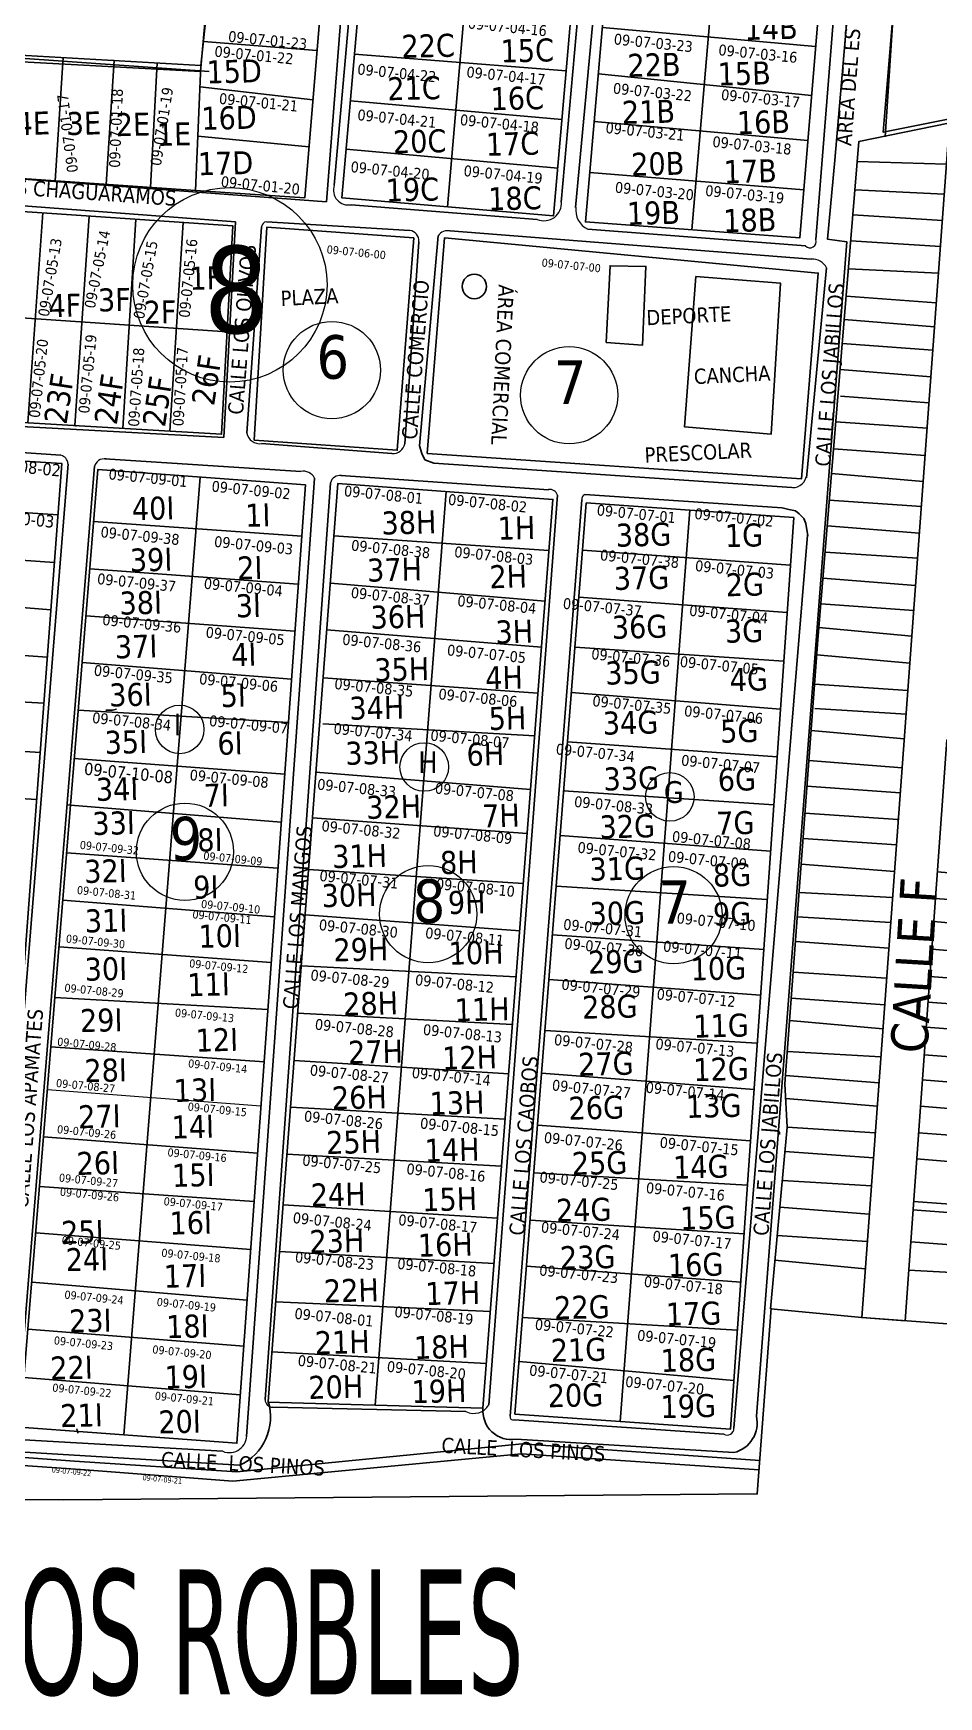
# Model space of a CAD drawing. Header units: metres. Extents: x 2 to 659295185, y -28 to 1124222152.
# Drawn here: x 659238.5 to 659446.8, y 1123675.4 to 1124057.8 of the extents above; entities that cross this region are included whole.
import ezdxf
from ezdxf.enums import TextEntityAlignment as Align

# ---------------------------------------------------------------- set-up
doc = ezdxf.new("R2010")
doc.units = ezdxf.units.M
doc.header["$MEASUREMENT"] = 0
for name, color, linetype in [('CALLES', 1, 'CONTINUOUS'), ('División Parroquial', 130, 'CONTINUOUS'), ('MANZANA', 30, 'CONTINUOUS'), ('Numero de manzana', 6, 'CONTINUOUS'), ('Parcelas', 140, 'CONTINUOUS'), ('TEXTOS', 7, 'CONTINUOUS')]:
    doc.layers.add(name, color=color, linetype=linetype)
doc.styles.get("Standard").update_dxf_attribs({"font": 'tahoma.ttf'})

msp = doc.modelspace()

# ---------------------------------------------------------------- linework, layer by layer
at = {"layer": 'División Parroquial', "lineweight": -3}
msp.add_lwpolyline([(659058, 1124187), (659143, 1124183), (659142, 1124178), (659193, 1124182), (659204, 1124231), (659222, 1124231), (659221, 1124199), (659222, 1124199), (659222, 1124186), (659221, 1124186), (659220, 1124175), (659229, 1124175), (659228, 1124152), (659286, 1124150), (659277, 1124049), (659073, 1124060), (659057, 1124140), (659055, 1124169), (659058, 1124187), (659058, 1124187)], dxfattribs=at)
at = {"layer": 'MANZANA', "lineweight": -3}
for p, q in [((659306, 1124019), (659321, 1124215)), ((659279, 1124049), (659092, 1124062)), ((659093, 1124035), (659306, 1124019)), ((659285.0371, 1124014.4026), (659139.2553, 1124025.3886)), ((659282.323, 1123964.856), (659285.0371, 1124014.4026)), ((659136.4791, 1123972.8157), (659282.323, 1123964.856)), ((659291.0301, 1123963.4267), (659320.9912, 1123961.1696))]:
    msp.add_line(p, q, dxfattribs=at)
at = {"layer": 'MANZANA', "lineweight": -2}
for p, q in [((659325.0961, 1124217.5739), (659307.7365, 1124022.8237)), ((659363.2291, 1124017.7011), (659381.6025, 1124213.2532)), ((659359.9423, 1124018.9365), (659377.0468, 1124210.4216)), ((659434.2471, 1124207.9986), (659418.5209, 1124010.3495)), ((659311.6698, 1124018.3597), (659354.4228, 1124014.9832)), ((659291.0358, 1124013.2674), (659287.6241, 1123965.8223)), ((659325.0981, 1124012.4534), (659292.1707, 1124014.4125)), ((659334.4072, 1124012.3258), (659417.4688, 1124005.8351)), ((659416.105, 1124008.8718), (659366.0759, 1124012.7152)), ((659324.0134, 1123963.4214), (659327.1949, 1124009.8544)), ((659327.3716, 1123962.9072), (659331.6734, 1124011.2201)), ((659420.9972, 1124003.8221), (659416.3831, 1123955.5721)), ((659244.8931, 1123960.7798), (659197.0483, 1123964.0116)), ((659327.9241, 1123961.1376), (659327.3716, 1123962.9072)), ((659228.6488, 1123736.9155), (659246.5223, 1123958.7946)), ((659300.0672, 1123957.0174), (659254.9866, 1123959.9653)), ((659328.592, 1123959.7079), (659327.9241, 1123961.1376)), ((659330.67, 1123958.938), (659328.592, 1123959.7079)), ((659412.9918, 1123953.3258), (659330.67, 1123958.938)), ((659252.5803, 1123958.251), (659234.5852, 1123736.2098)), ((659287.587, 1123735.2033), (659303.2238, 1123955.5096)), ((659357.0783, 1123952.846), (659309.2336, 1123956.0779)), ((659306.8878, 1123954.4099), (659291.8516, 1123743.6991)), ((659343.3303, 1123742.478), (659359.0699, 1123951.5797)), ((659410.8002, 1123948.7078), (659365.4128, 1123951.7733)), ((659364.6563, 1123950.4852), (659348.2196, 1123739.865)), ((659412.3339, 1123948.2779), (659410.8002, 1123948.7078)), ((659413.8676, 1123947.9479), (659412.3339, 1123948.2779)), ((659414.6427, 1123947.2881), (659413.8676, 1123947.9479)), ((659415.7394, 1123946.1883), (659414.6427, 1123947.2881)), ((659416.1847, 1123945.0885), (659415.7394, 1123946.1883)), ((659416.6382, 1123942.2091), (659416.1847, 1123945.0885)), ((659399.6896, 1123737.0715), (659416.5859, 1123942.3674)), ((659255.2398, 1123902.123), (659256.7735, 1123902.133)), ((659256.7735, 1123902.133), (659257.6475, 1123902.3529)), ((659293.5874, 1123741.921), (659338.0069, 1123740.9604)), ((659248.5276, 1123736.9666), (659248.7503, 1123735.9768)), ((659349.1336, 1123739.0536), (659397.405, 1123735.7085)), ((659236.3211, 1123734.4317), (659282.1032, 1123731.7804))]:
    msp.add_line(p, q, dxfattribs=at)
at = {"layer": 'MANZANA', "lineweight": -3}
msp.add_lwpolyline([(659456, 1124299), (659434, 1124035), (659613, 1124071), (659629, 1124294), (659598, 1124281), (659517, 1124296), (659492, 1124300), (659456, 1124299)], dxfattribs=at)
at = {"layer": 'MANZANA', "lineweight": 0}
msp.add_circle((659283.7435, 1123999.9317), 22.3454, dxfattribs=at)
for centre, radius, start, end in [((659310.9834, 1124021.7198), 3.4294, 161.222519, 281.546165), ((659355.9839, 1124018.723), 4.0525, 247.342591, 4.880922), ((659368.1724, 1124017.1199), 4.8782, 171.760879, 244.54717), ((659292.23, 1124013.2188), 1.1952, 92.842078, 177.667972), ((659324.7794, 1124010.051), 2.4235, 355.348324, 82.443224), ((659333.8405, 1124009.7945), 2.594, 77.379079, 146.660962), ((659417.1429, 1124009.8886), 1.453, 224.412177, 18.49285), ((659417.7102, 1124002.1595), 3.6835, 26.83097, 93.758554), ((659290.6635, 1123966.5245), 3.1194, 193.009667, 276.749794), ((659321.2637, 1123963.9577), 2.8015, 264.417285, 348.962864), ((659244.478, 1123958.7933), 2.0013, 2.081093, 78.008966), ((659255.0059, 1123957.4229), 2.5571, 83.877611, 165.699044), ((659300.7021, 1123954.2884), 2.8019, 25.840606, 103.09543), ((659309.0371, 1123953.8961), 2.2098, 80.853994, 166.555608), ((659413.2949, 1123956.3989), 3.0454, 255.197091, 346.666752), ((659357.3237, 1123951.0718), 1.8186, 16.217669, 98.52458), ((659365.98, 1123950.574), 1.3267, 115.313243, 183.837003), ((659293.5574, 1123743.6096), 1.6888, 177.343779, 271.018386), ((659339.8182, 1123744.5991), 4.1029, 243.867561, 328.87158), ((659348.8563, 1123739.6777), 0.6679, 162.305671, 290.834787), ((659398.1052, 1123737.1143), 1.585, 241.089895, 358.453096), ((659283.6048, 1123735.5391), 4.0475, 248.223907, 3.609328)]:
    msp.add_arc(centre, radius, start, end, dxfattribs=at)
at = {"layer": 'Numero de manzana', "lineweight": 0}
for centre, radius in [((659307.2027, 1123980.3336), 11.1727), ((659361.7768, 1123974.5495), 11.1727), ((659272.206, 1123897.7354), 5.5864), ((659328.4443, 1123889.0981), 5.5864), ((659384.9249, 1123882.229), 5.5864), ((659273.4075, 1123869.6142), 11.1727), ((659329.3392, 1123855.2538), 11.1727), ((659385.7977, 1123855.0198), 11.1727)]:
    msp.add_circle(centre, radius, dxfattribs=at)
at = {"layer": 'Parcelas', "lineweight": 0}
msp.add_line((659241.7775, 1123814.9223), (659290.8955, 1123811.1897), dxfattribs=at)
at = {"layer": 'Parcelas'}
for points in [[(659209.9136, 1124054.1845), (659277.0851, 1124050.3593), (659281.0634, 1124087.6938), (659287.1838, 1124150.8871), (659293.4572, 1124217.5995), (659294.5283, 1124231.6765), (659329.2616, 1124235.8078), (659329.8737, 1124251.8738)], [(659318.8226, 1124234.5661), (659300.9547, 1124019.9102), (659275.861, 1124021.5933), (659277.0851, 1124050.3593)], [(659326.9665, 1124218.3646), (659375.4707, 1124214.3863), (659358.1806, 1124015.779), (659309.5233, 1124019.9102), (659326.9665, 1124218.3646)], [(659350.8754, 1124216.3973), (659333.8326, 1124017.8462)], [(659446.3933, 1124216.2534), (659434.4211, 1124033.9597)], [(659382.8152, 1124213.4683), (659431.3195, 1124209.184), (659414.7944, 1124010.7296), (659365.5251, 1124014.4019), (659382.8152, 1124213.4683)], [(659389.9735, 1124012.5796), (659407.0183, 1124211.3305)], [(659422.9039, 1124028.6318), (659438.358, 1124208.878), (659445.8687, 1124208.265)], [(659611.693, 1124070.1093), (659527.6672, 1124052.7158), (659525.1093, 1124048.7512), (659517.4358, 1124047.0885), (659510.9132, 1124049.7743), (659428.4221, 1124032.8924), (659418.9581, 1123918.3002), (659411.4124, 1123816.2415), (659411.9239, 1123806.2658), (659408.0871, 1123764.5727), (659429.0616, 1123762.5264), (659449.2687, 1124037.2408)], [(659418.4607, 1124054.7589), (659369.4429, 1124059.113)], [(659303.7786, 1124053.8345), (659277.6758, 1124055.9025)], [(659243.5507, 1124023.8314), (659245.4188, 1124052.1626)], [(659255.3184, 1124023.0163), (659257.1625, 1124051.4938), (659257.01, 1124051.5025)], [(659266.993, 1124050.934), (659265.4638, 1124022.3135), (659265.301, 1124022.3248)], [(659361.0857, 1124049.1487), (659312.4271, 1124052.9473)], [(659417.5191, 1124043.4508), (659368.5045, 1124048.404)], [(659302.8289, 1124042.4251), (659276.8769, 1124045.4653)], [(659311.4882, 1124042.2653), (659360.1102, 1124037.944)], [(659416.6576, 1124033.1051), (659367.5505, 1124037.5166), (659367.819, 1124037.4925)], [(659275.861, 1124021.5933), (659083.6801, 1124034.9052)], [(659301.934, 1124031.6742), (659276.3951, 1124034.1435), (659276.3948, 1124034.137)], [(659359.1359, 1124026.7525), (659310.5081, 1124031.1145), (659311.0521, 1124031.0657)], [(659404.8487, 1123739.9014), (659425.6581, 1124009.8116), (659421.2208, 1124010.4236), (659422.9039, 1124028.6318)], [(659448.5628, 1124027.6443), (659428.0436, 1124028.309)], [(659415.716, 1124021.797), (659366.5202, 1124025.7581)], [(659140.2939, 1124023.4295), (659137.8457, 1123974.0071), (659281.8284, 1123965.5916), (659284.4296, 1124013.4838), (659140.2939, 1124023.2765)], [(659448.0569, 1124020.7659), (659427.5051, 1124021.7886)], [(659240.6938, 1124016.4552), (659237.2936, 1123968.1946)], [(659251.376, 1124015.7295), (659248.0481, 1123967.566), (659248.3085, 1123967.5508), (659248.461, 1123967.5419)], [(659262.1203, 1124014.9995), (659259.162, 1123966.9164)], [(659272.9652, 1124014.2627), (659269.9075, 1123966.2883)], [(659289.3259, 1123964.2145), (659322.2232, 1123961.9193), (659326.0484, 1124010.7296), (659292.2331, 1124013.1778), (659289.3259, 1123964.2145)], [(659447.6109, 1124014.703), (659427.0287, 1124016.02)], [(659329.1086, 1123961.1543), (659415.2534, 1123955.3399), (659419.0787, 1124002.6201), (659333.0869, 1124010.7296), (659329.1086, 1123961.1543)], [(659426.5347, 1124010.0392), (659447.1711, 1124008.7244)], [(659370.2684, 1123986.707), (659378.684, 1123986.095), (659379.449, 1124004.1502), (659371.1865, 1124004.3032), (659370.2684, 1123986.707)], [(659390.9248, 1124001.855), (659410.3571, 1124000.3249), (659408.2149, 1123965.5916), (659388.3236, 1123967.2747), (659390.9248, 1124001.855)], [(659446.7193, 1124002.5811), (659426.0024, 1124003.5935)], [(659116.5138, 1124000.4674), (659283.1081, 1123989.1521)], [(659425.484, 1123997.3167), (659446.2206, 1123995.8018)], [(659445.8148, 1123990.2852), (659425.0416, 1123991.9606)], [(659424.5888, 1123986.4775), (659445.4191, 1123984.9052)], [(659444.97, 1123978.7994), (659424.0931, 1123980.4758)], [(659424.2017, 1123974.3174), (659444.5274, 1123972.7833), (659444.5368, 1123972.9105)], [(659423.1017, 1123968.4723), (659444.1036, 1123967.0217)], [(659228.4278, 1123737.7592), (659245.106, 1123958.8591), (659195.8367, 1123961.9193), (659178.8525, 1123741.2785)], [(659422.5842, 1123962.206), (659443.641, 1123960.7325)], [(659301.1077, 1123953.9628), (659253.3685, 1123957.482), (659235.4663, 1123737.3002)], [(659259.3417, 1123735.5425), (659276.8945, 1123955.7477), (659276.8945, 1123955.7477)], [(659422.1191, 1123956.5749), (659443.1999, 1123954.7352)], [(659235.4663, 1123737.3002), (659285.3477, 1123733.628), (659301.1077, 1123953.9628)], [(659292.3862, 1123743.1146), (659341.9615, 1123741.7375), (659358.0276, 1123950.5966), (659308.6052, 1123954.2688), (659292.5392, 1123743.2676)], [(659317.1717, 1123742.4261), (659333.522, 1123952.4174)], [(659244.2153, 1123947.0522), (659194.9423, 1123950.3005)], [(659413.4173, 1123946.4653), (659398.8813, 1123736.8412), (659349.306, 1123740.3604), (659365.6781, 1123949.8315)], [(659365.6781, 1123949.8315), (659413.4173, 1123946.4653)], [(659389.5262, 1123948.1499), (659373.5225, 1123738.6413)], [(659421.6104, 1123950.4147), (659442.7781, 1123949.0016)], [(659300.2631, 1123942.1539), (659252.3995, 1123945.5638)], [(659442.3263, 1123942.8583), (659421.1234, 1123944.519)], [(659194.1173, 1123939.5826), (659243.3873, 1123936.0748)], [(659357.123, 1123938.8373), (659307.6875, 1123942.2159), (659308.4406, 1123942.1645)], [(659364.8276, 1123938.9505), (659412.6548, 1123935.4696)], [(659420.626, 1123938.4963), (659441.9011, 1123937.078)], [(659299.4767, 1123931.1605), (659251.514, 1123934.6726)], [(659441.4419, 1123930.8356), (659420.1338, 1123932.5365)], [(659193.3174, 1123929.1924), (659242.5673, 1123925.2037)], [(659356.2266, 1123927.1833), (659306.8607, 1123931.3569)], [(659411.9, 1123924.5839), (659363.98, 1123928.1052), (659363.9681, 1123927.9531)], [(659419.6469, 1123926.6408), (659441.0174, 1123925.0646)], [(659298.7029, 1123920.3412), (659250.6345, 1123923.8555), (659250.7692, 1123923.8456)], [(659355.4129, 1123916.6058), (659306.0446, 1123920.6384)], [(659440.5849, 1123919.1851), (659419.1932, 1123921.1472)], [(659192.4465, 1123917.8778), (659241.7481, 1123914.344)], [(659411.1255, 1123913.4148), (659363.0857, 1123916.6635)], [(659249.7623, 1123913.1286), (659297.9134, 1123909.3043)], [(659418.7055, 1123914.8847), (659440.1264, 1123912.952)], [(659354.601, 1123906.0517), (659305.2061, 1123909.6273)], [(659191.5746, 1123906.5514), (659240.9527, 1123903.8002)], [(659410.3623, 1123902.4086), (659362.2691, 1123906.215), (659362.2681, 1123906.2031)], [(659418.2043, 1123908.1056), (659439.6631, 1123906.6535)], [(659248.8674, 1123902.1224), (659297.2002, 1123899.3331)], [(659418.3186, 1123902.5693), (659439.2674, 1123901.2735)], [(659305.086, 1123899.0321), (659353.8477, 1123896.2581)], [(659190.7379, 1123895.6815), (659240.0948, 1123892.4267)], [(659409.5991, 1123891.4023), (659361.3857, 1123894.9134), (659361.558, 1123894.9009)], [(659438.8457, 1123895.5399), (659417.4182, 1123897.4729)], [(659451.1871, 1123896.3026), (659488.6598, 1123893.4889), (659490.9619, 1123891.1868), (659479.9631, 1123758.8175), (659429.0616, 1123762.5264), (659439.0217, 1123761.8006), (659448.6293, 1123895.2794), (659451.315, 1123896.1747)], [(659296.3485, 1123887.4263), (659247.9675, 1123891.0544)], [(659416.9083, 1123890.576), (659438.3577, 1123888.9065)], [(659352.899, 1123883.9255), (659303.5516, 1123887.8976)], [(659189.8904, 1123884.6711), (659239.2791, 1123881.613)], [(659360.5015, 1123883.6), (659408.8337, 1123880.3644)], [(659437.9332, 1123883.1355), (659416.4708, 1123884.6591)], [(659295.5599, 1123876.4003), (659247.0954, 1123880.3275), (659246.4831, 1123880.3648)], [(659416.0152, 1123878.4972), (659437.4814, 1123876.9923), (659437.2302, 1123877.0099)], [(659352.1187, 1123873.7809), (659302.7533, 1123877.4139)], [(659408.0992, 1123869.7727), (659359.6986, 1123873.3273), (659359.6867, 1123873.1752)], [(659437.0582, 1123871.24), (659415.5826, 1123872.6461)], [(659294.8062, 1123865.8637), (659246.2015, 1123869.3337), (659246.2149, 1123869.498)], [(659351.2366, 1123862.3141), (659301.8507, 1123865.5595)], [(659415.1479, 1123866.7667), (659436.6064, 1123865.0967)], [(659446.4482, 1123864.9785), (659488.4958, 1123861.508)], [(659407.3284, 1123858.6564), (659358.7878, 1123861.674)], [(659436.1645, 1123859.09), (659414.6662, 1123860.2514)], [(659294.0067, 1123854.6855), (659245.318, 1123858.4671)], [(659446.006, 1123858.8346), (659488.0182, 1123855.7606)], [(659350.4023, 1123851.4675), (659301.0551, 1123855.1105)], [(659414.2504, 1123854.6265), (659435.7414, 1123853.3377), (659435.7508, 1123853.4649)], [(659487.5187, 1123849.7486), (659445.6259, 1123853.5539)], [(659406.5313, 1123847.1616), (659357.9173, 1123850.5365)], [(659435.3082, 1123847.4489), (659413.8317, 1123848.964), (659413.831, 1123848.9546)], [(659293.2514, 1123844.1271), (659244.4498, 1123847.7897)], [(659487.0077, 1123843.5991), (659445.1674, 1123847.183)], [(659300.1614, 1123843.3735), (659349.5877, 1123840.8783), (659349.6012, 1123841.0538)], [(659405.8012, 1123836.6333), (659357.1144, 1123840.2638)], [(659413.3145, 1123841.9681), (659434.7988, 1123840.5237), (659434.8089, 1123840.6602)], [(659486.5179, 1123837.7036), (659444.7153, 1123840.9028)], [(659292.483, 1123833.3838), (659243.5025, 1123836.1384)], [(659434.3497, 1123834.4178), (659412.8697, 1123835.9522)], [(659444.2954, 1123835.0683), (659486.0438, 1123831.9984)], [(659348.7443, 1123829.9146), (659299.3328, 1123832.4913)], [(659412.49, 1123830.8173), (659433.9439, 1123828.9013)], [(659485.5539, 1123826.1029), (659443.8786, 1123829.2787)], [(659405.0358, 1123825.5954), (659356.1944, 1123828.4941)], [(659291.6204, 1123821.3248), (659242.5799, 1123824.7911)], [(659298.5051, 1123821.6206), (659347.8722, 1123818.5766)], [(659411.9634, 1123823.6942), (659433.472, 1123822.4849)], [(659443.4207, 1123822.917), (659485.0227, 1123819.7099)], [(659404.3006, 1123814.9932), (659355.4318, 1123818.7371)], [(659433.0322, 1123816.5062), (659411.5527, 1123818.14)], [(659484.5329, 1123813.8144), (659443.006, 1123817.1549)], [(659297.689, 1123810.9022), (659347.0702, 1123808.1512)], [(659411.5838, 1123812.8988), (659432.6378, 1123811.1449)], [(659442.5729, 1123811.1382), (659484.0236, 1123807.6859), (659483.5434, 1123801.9069), (659442.13, 1123804.9852)], [(659403.4777, 1123803.1261), (659354.4935, 1123806.7322), (659354.4954, 1123806.7559)], [(659411.9239, 1123806.2658), (659432.1853, 1123804.9923)], [(659290.1209, 1123800.3602), (659240.894, 1123804.0566)], [(659296.8648, 1123800.0779), (659346.2359, 1123797.3046)], [(659431.7601, 1123799.2119), (659411.4094, 1123800.6741)], [(659441.6989, 1123798.9961), (659483.0149, 1123795.5455)], [(659402.7727, 1123792.9595), (659353.6377, 1123795.7823)], [(659289.3213, 1123789.182), (659239.9684, 1123792.6722)], [(659410.7982, 1123794.0328), (659431.2902, 1123792.8236)], [(659295.9792, 1123788.4466), (659345.316, 1123785.3463)], [(659410.2326, 1123787.8872), (659430.8095, 1123786.2894)], [(659440.859, 1123787.3262), (659482.0677, 1123784.1461)], [(659482.2374, 1123786.1889), (659440.9957, 1123789.2255)], [(659401.999, 1123781.801), (659352.7873, 1123784.9013)], [(659288.5342, 1123778.1778), (659239.0993, 1123781.9824), (659239.4428, 1123781.956)], [(659409.6321, 1123781.361), (659430.3504, 1123780.047)], [(659440.3258, 1123779.9191), (659481.4626, 1123776.864)], [(659295.1639, 1123777.7397), (659344.515, 1123774.9326)], [(659429.8884, 1123773.7672), (659409.1111, 1123775.6993)], [(659401.2252, 1123770.6425), (659351.9597, 1123774.3126)], [(659439.8587, 1123773.4302), (659480.9912, 1123771.1908)], [(659287.702, 1123766.5428), (659238.1777, 1123770.6475)], [(659408.2178, 1123764.6982), (659405.0553, 1123722.0049), (659245.5766, 1123720.6496), (659200.6244, 1123720.8755)], [(659294.2783, 1123766.1085), (659343.6707, 1123763.9573)], [(659351.0416, 1123762.5667), (659400.4598, 1123759.6045)], [(659237.2982, 1123759.8304), (659286.9468, 1123755.9844)], [(659293.4034, 1123754.6178), (659342.749, 1123751.9757)], [(659350.2487, 1123752.4224), (659399.6587, 1123748.0525)], [(659236.3973, 1123748.7501), (659286.1465, 1123744.7953)], [(659128.0531, 1123738.2183), (659129.5832, 1123735.9231), (659250.4613, 1123727.5076), (659284.4296, 1123724.9064), (659350.8361, 1123731.1798), (659405.4646, 1123727.5299)], [(659405.6224, 1123729.6604), (659350.9891, 1123733.475), (659285.3477, 1123727.0485), (659248.0132, 1123729.4967), (659128.0531, 1123738.2183)], [(659349.612, 1123734.546), (659399.6464, 1123731.4858)], [(659235.3133, 1123731.6388), (659285.9597, 1123728.5786)]]:
    msp.add_lwpolyline(points, dxfattribs=at)
msp.add_circle((659339.9724, 1123999.5599), 2.8131, dxfattribs=at)
for centre, radius, start, end in [((659280.9545, 1123739.6386), 12.1398, 294.349228, 17.393966), ((659348.5466, 1123741.0777), 6.618, 174.278588, 279.264351), ((659398.0006, 1123738.319), 7.0285, 283.541653, 13.011141)]:
    msp.add_arc(centre, radius, start, end, dxfattribs=at)

# ---------------------------------------------------------------- texts
at = {"layer": 'CALLES', "color": 0}
for s, rotation, p in [('AREA DEL ESTANQUE', 85.574425, (659426.9259, 1124054.0163)), ('CALLE  LOS CHAGUARAMOS', 355.938602, (659242.4718, 1124021.8657)), ('CALLE LOS OLIVOS', 85.574425, (659286.5195, 1123989.6502)), ('CALLE COMERCIO', 85.574425, (659326.4239, 1123982.7257)), ('CALLE LOS JABILLOS', 85.574425, (659422.1169, 1123979.2245)), ('CALLE LOS MANGOS', 85.574425, (659299.2807, 1123854.4964)), ('CALLE LOS APAMATES', 85.574425, (659237.3054, 1123810.5659)), ('CALLE LOS CAOBOS', 85.574425, (659351.3022, 1123802.0351)), ('CALLE LOS JABILLOS', 85.574425, (659407.918, 1123802.3927)), ('CALLE  LOS PINOS', 356.891411, (659351.2447, 1123732.1972)), ('CALLE  LOS PINOS', 356.891411, (659286.7539, 1123728.935))]:
    msp.add_text(s, height=3.5, rotation=rotation, dxfattribs=at).set_placement(p, align=Align.MIDDLE)
for s, height, rotation, p in [('PLAZA  ', 3.5, 2.772957, (659295.5077, 1123995.0713)), ('ÁREA COMERCIAL ', 3.5, 267.297303, (659345.5792, 1124000.0695)), ('DEPORTE  ', 3.5, 2.772957, (659379.6286, 1123990.6282)), ('CANCHA  ', 3.5, 2.772957, (659390.5482, 1123977.0971)), ('PRESCOLAR  ', 3.5, 2.772957, (659379.2056, 1123959.0423)), ('CALLE F', 8.5, 86.566794, (659444.1233, 1123823.098)), ('CALLE F', 8.5, 86.566794, (659444.1233, 1123823.098))]:
    msp.add_text(s, height=height, rotation=rotation, dxfattribs=at).set_placement(p)
at = {"layer": 'MANZANA', "lineweight": -2}
msp.add_text('8', height=20, dxfattribs=at).set_placement((659277.6931, 1123988.8753))
at = {"layer": 'Numero de manzana', "lineweight": -2}
for s, height, p in [('6', 10, (659303.6668, 1123978.3632)), ('7', 10, (659358.2409, 1123972.5791)), ('I', 5, (659270.8388, 1123896.345)), ('H', 5, (659327.0771, 1123887.7077)), ('G', 5, (659383.5577, 1123880.8386)), ('9', 10, (659269.8716, 1123867.6438)), ('8', 10, (659325.8033, 1123853.2835)), ('7', 10, (659382.2618, 1123853.0495))]:
    msp.add_text(s, height=height, dxfattribs=at).set_placement(p)
at = {"layer": 'Parcelas', "lineweight": -2}
for s, height, rotation, p in [('09-07-01-23', 2.5, 354.222581, (659283.2611, 1124055.8402)), ('09-07-04-16', 2.5, 354.222581, (659338.3975, 1124058.8926)), ('14B', 5.28279, 1.412005, (659402.1778, 1124056.2052)), ('09-07-01-22', 2.5, 354.222581, (659280.1037, 1124052.4231)), ('22C', 5.28279, 1.412005, (659323.2665, 1124052.1011)), ('15C', 5.28279, 1.412005, (659346.0654, 1124051.0274)), ('09-07-03-23', 2.5, 354.222581, (659371.9566, 1124055.2337)), ('09-07-03-16', 2.5, 354.222581, (659396.0139, 1124052.7596)), ('15D', 5.28279, 1.412005, (659278.4262, 1124046.224)), ('09-07-04-22', 2.5, 354.222581, (659312.9654, 1124048.3187)), ('22B', 5.28279, 1.412005, (659375.2349, 1124047.7239)), ('15B', 5.28279, 1.412005, (659395.9932, 1124045.7483)), ('21C', 5.28279, 1.412005, (659320.0193, 1124042.3469)), ('09-07-04-17', 2.5, 354.222581, (659338.0578, 1124047.6697)), ('09-07-01-17', 2.5, 97.515224, (659248.8465, 1124025.9117)), ('09-07-01-18', 2.5, 87.718424, (659258.4381, 1124026.8031)), ('09-07-01-19', 2.5, 80.963243, (659267.8661, 1124027.1491)), ('09-07-01-21', 2.5, 354.222581, (659281.1525, 1124041.5645)), ('16C', 5.28279, 1.412005, (659343.7566, 1124040.0527)), ('09-07-03-22', 2.5, 354.222581, (659371.7643, 1124043.9261)), ('09-07-03-17', 2.5, 354.222581, (659396.6259, 1124042.4621)), ('4E', 5.28279, 1.412005, (659234.5354, 1124034.3455)), ('3E', 5.28279, 1.412005, (659246.2777, 1124034.3455)), ('2E', 5.28279, 1.412005, (659257.5625, 1124034.0859)), ('16D', 5.28279, 1.412005, (659277.2425, 1124035.5473)), ('09-07-04-21', 2.5, 354.222581, (659312.979, 1124037.8176)), ('09-07-04-18', 2.5, 354.222581, (659336.573, 1124036.6933)), ('21B', 5.28279, 1.412005, (659373.9774, 1124036.9393)), ('16B', 5.28279, 1.412005, (659400.4064, 1124034.565)), ('1E', 5.28279, 1.412005, (659267.0138, 1124031.8503)), ('20C', 5.28279, 1.412005, (659321.3156, 1124030.145)), ('17C', 5.28279, 1.412005, (659342.6693, 1124029.5861)), ('09-07-03-21', 2.5, 354.222581, (659370.059, 1124034.8566)), ('09-07-03-18', 2.5, 354.222581, (659394.6406, 1124031.6535)), ('17D', 5.28279, 1.412005, (659276.4436, 1124025.1101)), ('09-07-04-20', 2.5, 354.222581, (659311.4195, 1124025.877)), ('20B', 5.28279, 1.412005, (659376.1083, 1124024.9861)), ('17B', 5.28279, 1.412005, (659397.3723, 1124023.274)), ('09-07-01-20', 2.5, 354.222581, (659281.5803, 1124022.4707)), ('19C', 5.28279, 1.412005, (659319.643, 1124019.051)), ('09-07-04-19', 2.5, 354.222581, (659337.4123, 1124024.9683)), ('18C', 5.28279, 1.412005, (659343.2128, 1124017.0498)), ('09-07-03-20', 2.5, 354.222581, (659372.211, 1124021.1655)), ('09-07-03-19', 2.5, 354.222581, (659392.9808, 1124020.4089)), ('19B', 5.28279, 1.412005, (659375.0973, 1124013.6884)), ('18B', 5.28279, 1.412005, (659397.2761, 1124012.0353)), ('09-07-05-13', 2.5, 80.335847, (659242.0723, 1123992.4636)), ('09-07-05-14', 2.5, 78.616686, (659252.666, 1123994.3505)), ('09-07-05-15', 2.5, 79.912942, (659263.9737, 1123991.913)), ('09-07-05-16', 2.5, 84.222581, (659274.4672, 1123992.2721)), ('09-07-06-00', 1.875, 354.222581, (659305.9335, 1124007.1845)), ('09-07-07-00', 1.875, 354.222581, (659355.3706, 1124004.1568)), ('1F', 5.28279, 1.412005, (659274.4672, 1123998.7631)), ('4F', 5.28279, 1.412005, (659242.0723, 1123992.4636)), ('3F', 5.28279, 1.412005, (659253.4751, 1123993.7898)), ('2F', 5.28279, 1.412005, (659263.9813, 1123990.9483)), ('09-07-05-20', 2.5, 83.731943, (659239.9757, 1123969.2513)), ('09-07-05-19', 2.5, 84.462312, (659251.3672, 1123970.2697)), ('09-07-05-18', 2.5, 86.03531, (659262.8182, 1123967.2425)), ('09-07-05-17', 2.5, 86.607544, (659273.0478, 1123967.3714)), ('26F', 5.28279, 81.242627, (659280.0987, 1123971.9541)), ('23F', 5.28279, 81.242627, (659246.1527, 1123967.6768)), ('24F', 5.28279, 81.242627, (659257.7035, 1123967.5565)), ('25F', 5.28279, 81.242627, (659268.8002, 1123967.0624)), ('09-07-08-02', 2.8125, 354.222581, (659224.3348, 1123957.8999)), ('09-07-09-01', 2.5, 354.222581, (659255.7505, 1123955.2489)), ('09-07-09-02', 2.5, 354.222581, (659279.4492, 1123952.4385)), ('40I', 5.28279, 1.412005, (659261.264, 1123945.8147)), ('09-07-08-01', 2.5, 354.222581, (659309.9023, 1123951.3687)), ('09-07-08-02', 2.5, 354.222581, (659333.842, 1123949.3932)), ('09-07-10-03', 2.8125, 354.222581, (659222.8375, 1123946.1244)), ('1I', 5.28279, 1.412005, (659287.3195, 1123944.2911)), ('38H', 5.28279, 1.412005, (659318.6739, 1123942.5234)), ('09-07-07-01', 2.5, 354.222581, (659368.0326, 1123946.9672)), ('09-07-07-02', 2.5, 354.222581, (659390.4983, 1123946.1347)), ('09-07-09-38', 2.5, 354.222581, (659253.911, 1123941.9227)), ('1H', 5.28279, 1.412005, (659345.3938, 1123941.3158)), ('38G', 5.28279, 1.412005, (659372.5627, 1123939.7141)), ('1G', 5.28279, 1.412005, (659397.6641, 1123939.6272)), ('09-07-09-03', 2.5, 354.222581, (659280.0291, 1123939.7287)), ('09-07-08-38', 2.5, 354.222581, (659311.5486, 1123938.8725)), ('09-07-08-03', 2.5, 354.222581, (659335.2593, 1123937.3567)), ('39I', 5.28279, 1.412005, (659260.7997, 1123933.9926)), ('2I', 5.28279, 1.412005, (659285.4843, 1123932.1851)), ('37H', 5.28279, 1.412005, (659315.3631, 1123931.6849)), ('09-07-07-38', 2.5, 354.222581, (659368.7932, 1123936.6312)), ('09-07-07-03', 2.5, 354.222581, (659390.6448, 1123934.1705)), ('09-07-09-37', 2.5, 354.222581, (659253.1239, 1123931.1704)), ('09-07-09-04', 2.5, 354.222581, (659277.6604, 1123930.1027)), ('2H', 5.28279, 1.412005, (659343.4935, 1123930.166)), ('37G', 5.28279, 1.412005, (659372.1056, 1123929.786)), ('2G', 5.28279, 1.412005, (659397.8467, 1123928.3205)), ('38I', 5.28279, 1.412005, (659258.4171, 1123924.1059)), ('3I', 5.28279, 1.412005, (659285.1496, 1123923.4827)), ('09-07-08-37', 2.5, 354.222581, (659311.4789, 1123927.9905)), ('09-07-08-04', 2.5, 354.222581, (659335.9706, 1123926.0957)), ('36H', 5.28279, 1.412005, (659316.1436, 1123920.8623)), ('09-07-07-37', 2.5, 354.222581, (659360.2432, 1123925.4992)), ('09-07-07-04', 2.5, 354.222581, (659389.2982, 1123923.8828)), ('09-07-09-36', 2.5, 354.222581, (659254.3134, 1123921.7637)), ('09-07-09-05', 2.5, 354.222581, (659278.0854, 1123918.8713)), ('3H', 5.28279, 1.412005, (659344.8797, 1123917.4662)), ('36G', 5.28279, 1.412005, (659371.6483, 1123918.5495)), ('3G', 5.28279, 1.412005, (659397.668, 1123917.6471)), ('37I', 5.28279, 1.412005, (659257.356, 1123914.0523)), ('4I', 5.28279, 1.412005, (659284.0917, 1123912.2449)), ('09-07-08-36', 2.5, 354.222581, (659309.5069, 1123917.2369)), ('09-07-07-05', 2.5, 354.222581, (659333.5974, 1123914.784)), ('35H', 5.28279, 1.412005, (659317.0197, 1123908.7721)), ('09-07-07-36', 2.5, 354.222581, (659366.7759, 1123913.8997)), ('35G', 5.28279, 1.412005, (659370.1389, 1123908.0237)), ('09-07-07-05', 2.5, 354.222581, (659387.1443, 1123912.1346)), ('09-07-09-35', 2.5, 354.222581, (659252.3744, 1123910.1156)), ('09-07-09-06', 2.5, 354.222581, (659276.5834, 1123908.1599)), ('09-07-08-35', 2.5, 354.222581, (659307.6838, 1123907.0453)), ('4H', 5.28279, 1.412005, (659342.5306, 1123906.9254)), ('4G', 5.28279, 1.412005, (659398.7635, 1123906.5227)), ('36I', 5.28279, 1.412005, (659256.048, 1123902.9874)), ('5I', 5.28279, 1.412005, (659281.6721, 1123902.86)), ('34H', 5.28279, 1.412005, (659311.2925, 1123899.9391)), ('09-07-08-06', 2.5, 354.222581, (659331.6221, 1123904.6883)), ('09-07-07-35', 2.5, 354.222581, (659367.0263, 1123903.0989)), ('09-07-08-34', 2.5, 354.222581, (659251.9819, 1123899.2296)), ('5H', 5.28279, 1.412005, (659343.3263, 1123897.5928)), ('34G', 5.28279, 1.412005, (659369.5812, 1123896.5136)), ('09-07-07-06', 2.5, 354.222581, (659388.1269, 1123900.7881)), ('35I', 5.28279, 1.412005, (659254.9932, 1123892.083)), ('09-07-09-07', 2.5, 354.222581, (659278.8831, 1123898.5416)), ('09-07-07-34', 2.5, 354.222581, (659307.5032, 1123896.7643)), ('09-07-08-07', 2.5, 354.222581, (659329.7687, 1123895.1968)), ('5G', 5.28279, 1.412005, (659396.5724, 1123894.6688)), ('6I', 5.28279, 1.412005, (659280.9296, 1123891.8833)), ('33H', 5.28279, 1.412005, (659310.3495, 1123889.5795)), ('6H', 5.28279, 1.412005, (659338.2389, 1123889.3506)), ('09-07-07-34', 2.5, 354.222581, (659358.6275, 1123892.0273)), ('09-07-10-08', 2.8125, 354.222581, (659250.1141, 1123887.3502)), ('09-07-07-07', 2.5, 354.222581, (659387.4467, 1123889.4541)), ('34I', 5.28279, 1.412005, (659252.9766, 1123881.2983)), ('09-07-09-08', 2.5, 354.222581, (659274.4034, 1123886.0825)), ('09-07-08-33', 2.5, 354.222581, (659303.734, 1123883.9393)), ('33G', 5.28279, 1.412005, (659369.7439, 1123883.6769)), ('6G', 5.28279, 1.412005, (659396.0246, 1123883.5445)), ('7I', 5.28279, 1.412005, (659277.7666, 1123879.9014)), ('32H', 5.28279, 1.412005, (659315.163, 1123877.1576)), ('09-07-07-08', 2.5, 354.222581, (659330.8182, 1123883.0247)), ('09-07-08-33', 2.5, 354.222581, (659362.8274, 1123879.9511)), ('33I', 5.28279, 1.412005, (659252.1775, 1123873.4509)), ('7H', 5.28279, 1.412005, (659341.8173, 1123875.1769)), ('7G', 5.28279, 1.412005, (659395.6593, 1123873.5143)), ('8I', 5.28279, 1.412005, (659276.3219, 1123869.6457)), ('09-07-08-32', 2.5, 354.222581, (659304.7321, 1123874.3767)), ('09-07-08-09', 2.5, 354.222581, (659330.421, 1123873.1877)), ('32G', 5.28279, 1.412005, (659368.8295, 1123872.6567)), ('09-07-09-32', 1.875, 354.222581, (659249.1561, 1123870.2932)), ('31H', 5.28279, 1.412005, (659307.3275, 1123865.8529)), ('09-07-07-32', 2.5, 354.222581, (659363.6123, 1123869.4208)), ('09-07-07-08', 2.5, 354.222581, (659385.3354, 1123871.9382)), ('32I', 5.28279, 1.412005, (659250.3044, 1123862.4332)), ('09-07-09-09', 1.875, 354.222581, (659277.5611, 1123867.8018)), ('8H', 5.28279, 1.412005, (659332.1336, 1123864.4572)), ('31G', 5.28279, 1.412005, (659366.5235, 1123862.9387)), ('09-07-07-09', 2.5, 354.222581, (659384.419, 1123867.3535)), ('8G', 5.28279, 1.412005, (659394.9224, 1123861.5706)), ('9I', 5.28279, 1.412005, (659275.3778, 1123858.8036)), ('09-07-07-31', 2.5, 354.222581, (659304.2526, 1123862.9232)), ('09-07-08-10', 2.5, 354.222581, (659331.0409, 1123861.0411)), ('09-07-08-31', 1.875, 354.222581, (659248.4914, 1123859.9232)), ('30H', 5.28279, 1.412005, (659304.9071, 1123856.8518)), ('9H', 5.28279, 1.412005, (659333.9493, 1123855.2633)), ('31I', 5.28279, 1.412005, (659250.4492, 1123851.0492)), ('09-07-09-11', 1.875, 354.222581, (659275.0565, 1123854.3301)), ('09-07-09-10', 1.875, 354.222581, (659277.0422, 1123856.7258)), ('30G', 5.28279, 1.412005, (659366.5235, 1123852.7262)), ('09-07-07-10', 2.5, 354.222581, (659386.4026, 1123853.1841)), ('9G', 5.28279, 1.412005, (659394.9224, 1123852.6346)), ('10I', 5.28279, 1.412005, (659276.5802, 1123847.5158)), ('09-07-08-30', 2.5, 354.222581, (659304.1238, 1123851.6289)), ('09-07-08-11', 2.5, 354.222581, (659328.5765, 1123849.7654)), ('09-07-07-31', 2.5, 354.222581, (659360.3219, 1123851.7242)), ('09-07-09-30', 1.875, 354.222581, (659245.9547, 1123848.7486)), ('29H', 5.28279, 1.412005, (659307.6154, 1123844.3859)), ('10H', 5.28279, 1.412005, (659334.1237, 1123843.6262)), ('09-07-07-30', 2.5, 354.222581, (659360.585, 1123847.3352)), ('09-07-07-11', 2.5, 354.222581, (659383.3023, 1123846.711)), ('30I', 5.28279, 1.412005, (659250.4072, 1123839.9413)), ('09-07-09-12', 1.875, 354.222581, (659274.3088, 1123843.0577)), ('29G', 5.28279, 1.412005, (659366.1896, 1123841.576)), ('10G', 5.28279, 1.412005, (659389.7965, 1123840.0204)), ('11I', 5.28279, 1.412005, (659274.0164, 1123836.3778)), ('09-07-08-29', 2.5, 354.222581, (659302.1892, 1123840.0783)), ('09-07-08-12', 2.5, 354.222581, (659326.2401, 1123838.9606)), ('09-07-07-29', 2.5, 354.222581, (659359.9063, 1123837.9362)), ('09-07-08-29', 1.875, 354.222581, (659245.6164, 1123837.4575)), ('28H', 5.28279, 1.412005, (659309.861, 1123831.9423)), ('28G', 5.28279, 1.412005, (659364.8142, 1123831.2118)), ('09-07-07-12', 2.5, 354.222581, (659381.8076, 1123835.7028)), ('29I', 5.28279, 1.412005, (659249.3312, 1123828.1437)), ('09-07-09-13', 1.875, 354.222581, (659271.0324, 1123831.7472)), ('11H', 5.28279, 1.412005, (659335.5162, 1123830.6044)), ('12I', 5.28279, 1.412005, (659275.925, 1123823.6289)), ('09-07-08-28', 2.5, 354.222581, (659303.2066, 1123828.7431)), ('09-07-08-13', 2.5, 354.222581, (659328.0667, 1123827.5379)), ('11G', 5.28279, 1.412005, (659390.4049, 1123826.8549)), ('09-07-09-28', 1.875, 354.222581, (659243.9589, 1123825.0666)), ('27H', 5.28279, 1.412005, (659310.9797, 1123820.8514)), ('12H', 5.28279, 1.412005, (659332.6335, 1123819.5162)), ('09-07-07-28', 2.5, 354.222581, (659358.2076, 1123825.1965)), ('09-07-07-13', 2.5, 354.222581, (659381.5315, 1123824.2589)), ('28I', 5.28279, 1.412005, (659250.3358, 1123816.6299)), ('09-07-09-14', 1.875, 354.222581, (659274.0636, 1123820.0601)), ('27G', 5.28279, 1.412005, (659363.9036, 1123818.0881)), ('12G', 5.28279, 1.412005, (659390.4049, 1123816.8639)), ('09-07-08-27', 1.875, 354.222581, (659243.6849, 1123815.555)), ('13I', 5.28279, 1.412005, (659270.8921, 1123812.0752)), ('09-07-08-27', 2.5, 354.222581, (659302.0439, 1123818.2137)), ('09-07-07-14', 2.5, 354.222581, (659325.5006, 1123817.6294)), ('09-07-07-27', 2.5, 354.222581, (659357.7309, 1123814.7629)), ('26H', 5.28279, 1.412005, (659307.2735, 1123810.3682)), ('13H', 5.28279, 1.412005, (659329.7293, 1123809.1172)), ('26G', 5.28279, 1.412005, (659361.7031, 1123807.9995)), ('09-07-07-14', 2.5, 354.222581, (659379.2867, 1123814.2527)), ('13G', 5.28279, 1.412005, (659388.6997, 1123808.4068)), ('27I', 5.28279, 1.412005, (659248.9037, 1123806.0224)), ('09-07-09-15', 1.875, 354.222581, (659273.9769, 1123810.135)), ('09-07-08-26', 2.5, 354.222581, (659300.6992, 1123807.6336)), ('09-07-09-26', 1.875, 354.222581, (659243.9194, 1123804.9323)), ('14I', 5.28279, 1.412005, (659270.3888, 1123803.6596)), ('09-07-08-15', 2.5, 354.222581, (659327.3983, 1123806.0257)), ('25H', 5.28279, 1.412005, (659305.9536, 1123800.1103)), ('14H', 5.28279, 1.412005, (659328.5909, 1123798.2957)), ('09-07-07-26', 2.5, 354.222581, (659355.8759, 1123802.7202)), ('09-07-07-15', 2.5, 354.222581, (659382.5014, 1123801.6121)), ('26I', 5.28279, 1.412005, (659248.5456, 1123795.2957)), ('09-07-09-16', 1.875, 354.222581, (659269.3182, 1123799.6301)), ('09-07-07-25', 2.5, 354.222581, (659300.3092, 1123797.4965)), ('25G', 5.28279, 1.412005, (659362.4527, 1123795.2926)), ('14G', 5.28279, 1.412005, (659385.7417, 1123794.423)), ('09-07-09-27', 1.875, 354.222581, (659244.349, 1123793.8058)), ('15I', 5.28279, 1.412005, (659270.5083, 1123792.5475)), ('09-07-08-16', 2.5, 354.222581, (659324.2646, 1123795.5275)), ('09-07-07-25', 2.5, 354.222581, (659354.8724, 1123793.6389)), ('09-07-09-26', 1.875, 354.222581, (659244.5735, 1123790.5609)), ('24H', 5.28279, 1.412005, (659302.4064, 1123788.0428)), ('15H', 5.28279, 1.412005, (659328.0354, 1123786.9531)), ('09-07-07-16', 2.5, 354.222581, (659379.3439, 1123791.1734)), ('09-07-09-17', 1.875, 354.222581, (659268.4368, 1123788.3764)), ('16I', 5.28279, 1.412005, (659269.9116, 1123781.5824)), ('09-07-08-24', 2.5, 354.222581, (659298.1202, 1123784.2773)), ('24G', 5.28279, 1.412005, (659358.8104, 1123784.5219)), ('15G', 5.28279, 1.412005, (659387.3531, 1123782.7237)), ('25I', 5.28279, 1.412005, (659244.9964, 1123779.4422)), ('23H', 5.28279, 1.412005, (659302.0963, 1123777.3454)), ('09-07-08-17', 2.5, 354.222581, (659322.3913, 1123783.7987)), ('09-07-07-24', 2.5, 354.222581, (659355.2036, 1123782.1163)), ('09-07-09-25', 1.875, 354.222581, (659244.9964, 1123779.4422)), ('16H', 5.28279, 1.412005, (659327.0309, 1123776.4958)), ('23G', 5.28279, 1.412005, (659359.7187, 1123773.6243)), ('09-07-07-17', 2.5, 354.222581, (659380.8695, 1123780.0444)), ('24I', 5.28279, 1.412005, (659246.0441, 1123773.1854)), ('09-07-09-18', 1.875, 354.222581, (659267.9031, 1123776.536)), ('09-07-08-23', 2.5, 354.222581, (659298.6277, 1123775.268)), ('09-07-08-18', 2.5, 354.222581, (659322.15, 1123773.7481)), ('16G', 5.28279, 1.412005, (659384.5531, 1123771.8845)), ('17I', 5.28279, 1.412005, (659268.5989, 1123769.3715)), ('22H', 5.28279, 1.412005, (659305.4282, 1123765.9928)), ('09-07-07-23', 2.5, 354.222581, (659354.8057, 1123772.2342)), ('09-07-07-18', 2.5, 354.222581, (659378.873, 1123769.6202)), ('09-07-09-24', 1.875, 354.222581, (659245.6203, 1123766.9133)), ('17H', 5.28279, 1.412005, (659328.7584, 1123765.3926)), ('22G', 5.28279, 1.412005, (659358.3967, 1123762.1259)), ('23I', 5.28279, 1.412005, (659246.817, 1123759.093)), ('09-07-09-19', 1.875, 354.222581, (659266.85, 1123765.2423)), ('09-07-08-01', 2.5, 354.222581, (659298.5142, 1123762.2651)), ('09-07-08-19', 2.5, 354.222581, (659321.4995, 1123762.6759)), ('17G', 5.28279, 1.412005, (659384.0648, 1123760.6564)), ('18I', 5.28279, 1.412005, (659269.1431, 1123757.7747)), ('09-07-07-22', 2.5, 354.222581, (659353.8059, 1123759.7588)), ('09-07-09-23', 1.875, 354.222581, (659243.1904, 1123756.385)), ('09-07-09-20', 1.875, 354.222581, (659265.8364, 1123754.3124)), ('21H', 5.28279, 1.412005, (659303.3355, 1123754.086)), ('18H', 5.28279, 1.412005, (659326.1359, 1123752.989)), ('21G', 5.28279, 1.412005, (659357.6108, 1123752.3316)), ('09-07-07-19', 2.5, 354.222581, (659377.3274, 1123757.2597)), ('22I', 5.28279, 1.412005, (659242.4927, 1123748.2655)), ('09-07-08-21', 2.5, 354.222581, (659299.2616, 1123751.4543)), ('09-07-08-20', 2.5, 354.222581, (659319.7656, 1123750.0899)), ('18G', 5.28279, 1.412005, (659382.8774, 1123750.0107)), ('19I', 5.28279, 1.412005, (659268.7688, 1123746.1767)), ('20H', 5.28279, 1.412005, (659301.848, 1123743.8063)), ('19H', 5.28279, 1.412005, (659325.5978, 1123742.8471)), ('09-07-07-21', 2.5, 354.222581, (659352.4918, 1123749.2217)), ('09-07-07-20', 2.5, 354.222581, (659374.583, 1123746.6158)), ('09-07-09-22', 1.875, 354.222581, (659242.8303, 1123745.5402)), ('09-07-09-21', 1.875, 354.222581, (659266.4102, 1123743.6657)), ('20G', 5.28279, 1.412005, (659356.9175, 1123741.8884)), ('19G', 5.28279, 1.412005, (659382.8569, 1123739.3976)), ('21I', 5.28279, 1.412005, (659244.7956, 1123737.3177)), ('20I', 5.28279, 1.412005, (659267.3494, 1123735.8644)), ('09-07-09-22', 1.25, 354.222581, (659242.738, 1123726.959)), ('09-07-09-21', 1.25, 354.222581, (659263.6175, 1123725.1693))]:
    msp.add_text(s, height=height, rotation=rotation, dxfattribs=at).set_placement(p)
at = {"layer": 'TEXTOS', "color": 0, "width": 0.6}
msp.add_text('URB. LOS ROBLES', height=28.6994, dxfattribs=at).set_placement((659167.7466, 1123675.9247))

doc.saveas('drawing.dxf')
